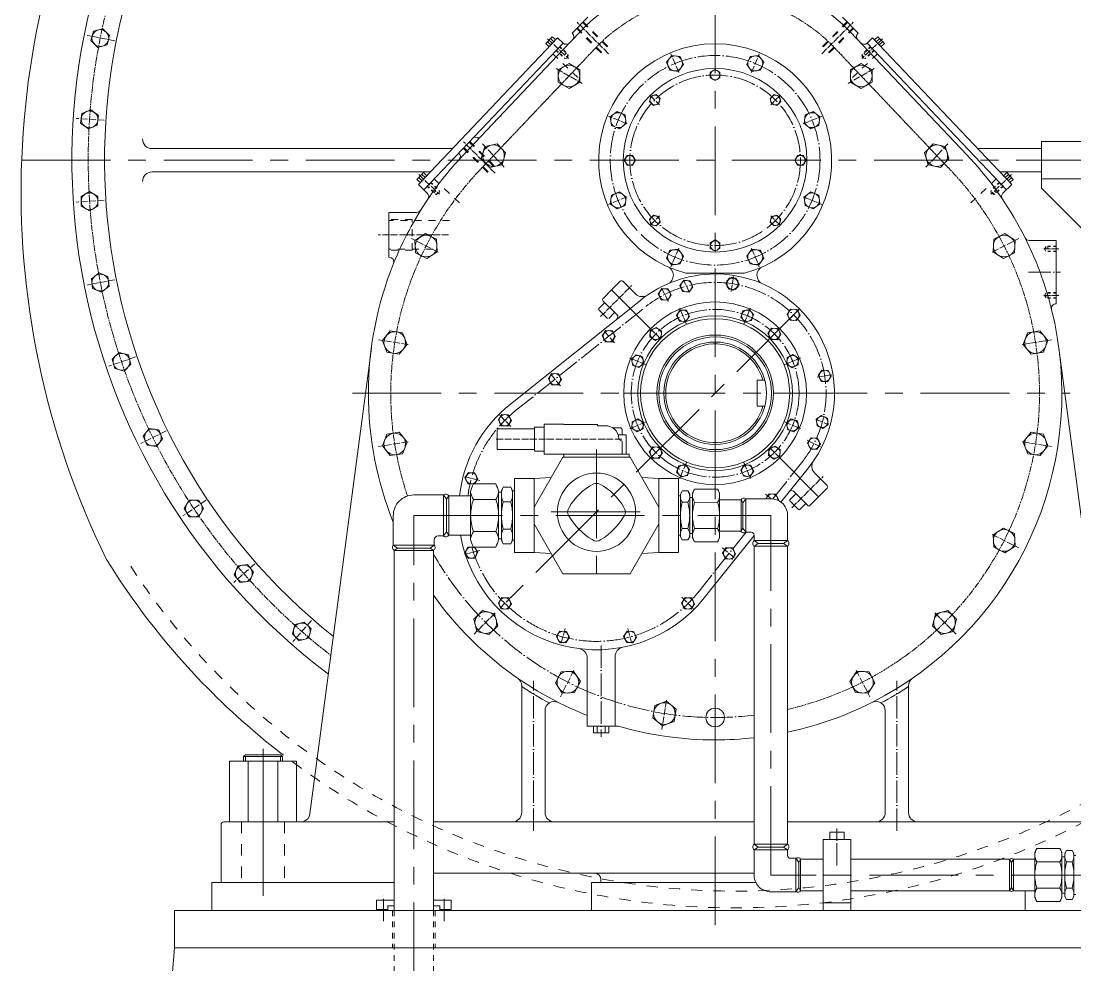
# Model space of a CAD drawing. Header units: inches. Extents: x 0 to 31702, y 0 to 24154.
# Drawn here: x 5667 to 6797, y 4272 to 5285 of the extents above; entities that cross this region are included whole.
import ezdxf

# ---------------------------------------------------------------- set-up
doc = ezdxf.new("R2010")
doc.units = ezdxf.units.IN
doc.header["$MEASUREMENT"] = 0
for name, pattern in [('ACAD_ISO04W100', [30, 24, -3, 0, -3]), ('CENTER', [50.8, 31.75, -6.35, 6.35, -6.35]), ('CHAIN', [0.7087, 0.4724, -0.0591, 0.1181, -0.0591]), ('EB_DASH', [6, 3, -3])]:
    doc.linetypes.add(name, pattern=pattern)
doc.layers.add('CAXA1', color=5, linetype='CENTER', lineweight=5)

msp = doc.modelspace()

# ---------------------------------------------------------------- linework, layer by layer
at = {"color": 7, "lineweight": 5}
for p, q in [((6275.04, 5289.35), (6258.07, 5272.38)), ((6547.98, 5289.35), (6564.95, 5272.38)), ((5741.89, 5264.41), (5744.58, 5274.45)), ((5754.62, 5277.14), (5744.58, 5274.45)), ((5761.97, 5269.79), (5754.62, 5277.14)), ((5759.28, 5259.75), (5761.97, 5269.79)), ((6236.83, 5268.51), (6229.95, 5261.26)), ((6236.83, 5268.51), (6240.46, 5265.07)), ((6266.37, 5273.51), (6248.52, 5254.68)), ((6258.34, 5272.11), (6258.07, 5272.38)), ((6556.65, 5273.51), (6681.47, 5141.84)), ((6564.68, 5272.11), (6564.95, 5272.38)), ((6586.19, 5268.51), (6582.56, 5265.07)), ((6586.19, 5268.51), (6593.07, 5261.26)), ((5741.89, 5264.41), (5749.24, 5257.07)), ((5749.24, 5257.07), (5759.28, 5259.75)), ((6242.53, 5267.25), (6093.23, 5109.77)), ((6248.33, 5261.75), (6099.03, 5104.27)), ((6229.95, 5261.26), (6233.58, 5257.82)), ((6235.42, 5259.75), (6231.79, 5263.19)), ((6238.62, 5263.14), (6235, 5266.58)), ((6248.33, 5261.75), (6242.53, 5267.25)), ((6244.89, 5258.12), (6244.89, 5258.12)), ((6574.69, 5261.75), (6580.49, 5267.25)), ((6574.69, 5261.75), (6723.98, 5104.27)), ((6580.49, 5267.25), (6729.79, 5109.77)), ((6584.39, 5263.14), (6588.02, 5266.58)), ((6587.6, 5259.75), (6591.23, 5263.19)), ((6593.07, 5261.26), (6589.44, 5257.82)), ((6248.52, 5254.68), (6160.16, 5161.48)), ((5741.81, 5190.19), (5732.2, 5186.22)), ((5750.05, 5183.87), (5741.81, 5190.19)), ((5730.85, 5175.91), (5732.2, 5186.22)), ((5748.69, 5173.56), (5750.05, 5183.87)), ((5730.85, 5175.91), (5739.09, 5169.59)), ((5739.09, 5169.59), (5748.69, 5173.56)), ((6160.16, 5161.48), (6136.87, 5136.82)), ((6761.51, 5155.91), (7551.51, 5155.91)), ((6761.51, 5105.91), (6761.51, 5155.91)), ((6129.85, 5148.41), (5807.36, 5148.41)), ((6693.16, 5148.41), (6761.51, 5148.41)), ((6136.58, 5143.87), (6136.72, 5143.73)), ((6340.51, 5135.91), (6279.87, 5135.91)), ((7551.51, 5135.91), (6761.51, 5135.91)), ((6106.15, 5123.41), (5807.36, 5123.41)), ((6098.54, 5122.65), (6091.66, 5115.39)), ((6098.54, 5122.65), (6102.17, 5119.21)), ((6716.87, 5123.41), (6761.51, 5123.41)), ((6724.47, 5122.65), (6720.85, 5119.21)), ((6724.47, 5122.65), (6731.35, 5115.39)), ((6091.66, 5115.39), (6095.29, 5111.95)), ((6097.13, 5113.89), (6093.5, 5117.33)), ((6102.17, 5119.21), (6095.29, 5111.95)), ((6100.34, 5117.27), (6096.71, 5120.71)), ((6722.68, 5117.27), (6726.31, 5120.71)), ((6725.89, 5113.89), (6729.52, 5117.33)), ((6731.35, 5115.39), (6727.73, 5111.95)), ((7551.51, 5115.91), (6761.51, 5115.91)), ((5740.45, 5102.31), (5731.45, 5097.12)), ((5749.45, 5097.12), (5740.45, 5102.31)), ((6093.23, 5109.77), (6102.7, 5100.79)), ((6729.79, 5109.77), (6720.32, 5100.79)), ((6761.51, 5105.91), (7046.51, 4820.9)), ((5731.45, 5086.73), (5731.45, 5097.12)), ((5749.45, 5086.73), (5749.45, 5097.12)), ((5731.45, 5086.73), (5740.45, 5081.53)), ((5740.45, 5081.53), (5749.45, 5086.73)), ((6061.51, 5031.91), (6061.51, 5079.91)), ((6091.31, 5079.91), (6061.51, 5079.91)), ((6748.51, 5049.91), (6777.36, 5049.91)), ((6777.36, 5049.91), (6777.36, 4981.91)), ((6777.36, 5043.91), (6777.36, 5037.91)), ((6061.87, 5031.91), (6061.51, 5031.91)), ((5750.57, 5015.01), (5742.33, 5008.68)), ((5743.69, 4998.38), (5742.33, 5008.68)), ((5760.18, 5011.03), (5750.57, 5015.01)), ((5761.53, 5000.73), (5760.18, 5011.03)), ((6442.88, 5014.91), (6380.14, 5014.91)), ((5743.69, 4998.38), (5753.29, 4994.4)), ((5753.29, 4994.4), (5761.53, 5000.73)), ((6300.49, 4996.93), (6309.68, 5006.12)), ((6326.15, 4992.48), (6312.51, 5006.12)), ((6191.85, 4874.26), (6331.62, 4985.91)), ((6300.49, 4996.93), (6291.3, 4987.73)), ((6342.21, 4955.2), (6300.49, 4996.93)), ((6286.7, 4976.77), (6293.07, 4983.14)), ((6286.7, 4975.36), (6291.3, 4970.76)), ((6306.27, 4969.93), (6291.3, 4984.91)), ((6295.89, 4966.16), (6291.3, 4970.76)), ((6297.31, 4966.16), (6303.67, 4972.53)), ((5772.01, 4929.78), (5764.66, 4922.43)), ((5782.05, 4927.09), (5772.01, 4929.78)), ((6042.69, 4934.46), (5976.88, 4434.6)), ((6780.33, 4934.46), (6846.13, 4434.6)), ((5767.35, 4912.39), (5764.66, 4922.43)), ((5784.74, 4917.05), (5782.05, 4927.09)), ((5767.35, 4912.39), (5777.39, 4909.7)), ((5777.39, 4909.7), (5784.74, 4917.05)), ((6456.51, 4899.91), (6464.7, 4899.91)), ((6456.51, 4899.91), (6456.51, 4871.91)), ((6313.51, 4885.91), (6349.01, 4885.91)), ((6509.51, 4885.91), (6474.01, 4885.91)), ((6456.51, 4871.91), (6464.7, 4871.91)), ((6249.23, 4852.63), (6228.23, 4852.63)), ((6228.23, 4852.63), (6228.23, 4820.63)), ((6247.23, 4852.63), (6249.23, 4852.63)), ((6249.23, 4852.63), (6249.23, 4852.37)), ((6285.23, 4852.37), (6249.23, 4852.37)), ((6285.23, 4851.12), (6285.23, 4852.37)), ((6293.73, 4851.12), (6285.23, 4851.12)), ((5804.39, 4848.07), (5798.06, 4839.82)), ((5802.04, 4830.22), (5798.06, 4839.82)), ((5814.69, 4846.71), (5804.39, 4848.07)), ((5818.67, 4837.11), (5814.69, 4846.71)), ((6177.73, 4825.63), (6177.73, 4847.63)), ((6177.73, 4847.63), (6217.73, 4847.63)), ((6217.73, 4849.63), (6228.23, 4849.63)), ((6217.73, 4823.63), (6217.73, 4849.63)), ((6301.59, 4848.8), (6309.74, 4848.8)), ((6309.74, 4848.8), (6301.59, 4848.8)), ((6316.23, 4841.13), (6307.51, 4841.13)), ((6311.74, 4846.8), (6311.74, 4841.13)), ((6316.23, 4820.63), (6316.23, 4841.13)), ((5802.04, 4830.22), (5812.34, 4828.86)), ((5812.34, 4828.86), (5818.67, 4837.11)), ((6310.21, 4835.35), (6310.24, 4835.35)), ((6311.74, 4833.85), (6311.74, 4820.63)), ((6177.73, 4825.63), (6217.73, 4825.63)), ((6217.23, 4763.68), (6248.15, 4817.23)), ((6217.73, 4823.63), (6228.23, 4823.63)), ((6247.23, 4820.63), (6228.23, 4820.63)), ((6319.23, 4820.63), (6240.62, 4820.63)), ((6249.23, 4820.63), (6240.62, 4820.63)), ((6248.15, 4817.23), (6320.31, 4817.23)), ((6249.23, 4820.63), (6249.23, 4817.23)), ((6319.23, 4820.63), (6319.23, 4817.23)), ((6320.31, 4817.23), (6351.23, 4763.68)), ((6480.81, 4816.61), (6522.53, 4774.88)), ((6482.04, 4769.12), (6511.52, 4806.01)), ((6217.23, 4794.28), (6196.23, 4794.28)), ((6196.23, 4794.28), (6196.23, 4754.73)), ((6217.23, 4794.28), (6235.66, 4795.59)), ((6217.23, 4794.28), (6217.23, 4715.18)), ((6351.23, 4794.28), (6332.8, 4795.59)), ((6351.23, 4794.28), (6372.23, 4794.28)), ((6351.23, 4794.28), (6351.23, 4715.18)), ((6372.23, 4794.28), (6372.23, 4715.18)), ((6518.08, 4800.55), (6531.72, 4786.9)), ((6152.23, 4788.72), (6176.23, 4788.72)), ((6182.23, 4781.71), (6184.13, 4785.02)), ((6184.13, 4785.02), (6192.33, 4785.02)), ((6194.23, 4781.71), (6192.33, 4785.02)), ((6387.27, 4779.22), (6389.46, 4783.01)), ((6387.27, 4779.22), (6389.46, 4783.01)), ((6414.08, 4782.99), (6389.46, 4783.01)), ((6414.08, 4782.99), (6389.46, 4783.01)), ((6416.27, 4779.19), (6414.08, 4782.99)), ((6416.27, 4779.19), (6414.08, 4782.99)), ((6522.53, 4774.88), (6531.72, 4784.08)), ((5847.15, 4771.28), (5841.95, 4762.28)), ((5857.54, 4771.28), (5847.15, 4771.28)), ((5862.74, 4762.28), (5857.54, 4771.28)), ((6120.08, 4776.73), (6088.24, 4776.73)), ((6120.09, 4732.72), (6120.08, 4776.73)), ((6120.08, 4776.73), (6123.24, 4772.22)), ((6125.74, 4775.72), (6123.24, 4772.22)), ((6123.24, 4772.22), (6123.24, 4754.72)), ((6125.74, 4754.73), (6125.74, 4775.73)), ((6125.74, 4775.73), (6149.23, 4775.73)), ((6125.74, 4775.72), (6125.74, 4775.72)), ((6127.33, 4775.73), (6149.23, 4775.73)), ((6149.23, 4754.73), (6149.23, 4780.35)), ((6176.23, 4771.98), (6152.23, 4771.98)), ((6179.23, 4754.73), (6179.23, 4780.35)), ((6179.23, 4779.62), (6182.23, 4779.62)), ((6182.23, 4781.71), (6182.23, 4754.73)), ((6194.23, 4781.71), (6194.23, 4754.73)), ((6194.23, 4781.23), (6196.23, 4781.23)), ((6351.23, 4738.1), (6351.23, 4771.35)), ((6372.23, 4775.73), (6374.23, 4775.73)), ((6374.23, 4777.71), (6376.13, 4781.02)), ((6374.23, 4777.71), (6374.23, 4754.73)), ((6382.33, 4781.02), (6376.13, 4781.02)), ((6384.23, 4777.71), (6382.33, 4781.02)), ((6384.23, 4777.71), (6384.23, 4754.73)), ((6387.27, 4774.21), (6384.23, 4774.21)), ((6387.27, 4774.21), (6384.23, 4774.21)), ((6387.27, 4779.22), (6387.25, 4754.71)), ((6387.27, 4779.22), (6387.25, 4754.71)), ((6416.25, 4754.68), (6416.27, 4779.19)), ((6416.25, 4754.68), (6416.27, 4779.19)), ((6416.26, 4771.68), (6439.26, 4771.69)), ((6441.23, 4768.29), (6439.26, 4771.69)), ((6439.26, 4771.69), (6439.26, 4737.76)), ((6441.23, 4768.29), (6444.38, 4772.73)), ((6444.38, 4772.73), (6471.23, 4772.73)), ((6444.38, 4772.73), (6444.38, 4736.73)), ((6491.77, 4771.7), (6498.13, 4778.07)), ((6495.53, 4780.67), (6510.51, 4765.69)), ((6522.53, 4774.88), (6513.34, 4765.69)), ((5847.15, 4753.28), (5841.95, 4762.28)), ((5857.54, 4753.28), (5862.74, 4762.28)), ((6192.24, 4769.38), (6184.22, 4769.38)), ((6382.24, 4768.87), (6376.22, 4768.87)), ((6414.07, 4768.84), (6389.45, 4768.86)), ((6414.07, 4768.84), (6389.45, 4768.86)), ((6441.23, 4768.29), (6441.23, 4741.17)), ((6441.23, 4754.73), (6441.23, 4768.23)), ((6441.23, 4767.23), (6441.23, 4768.23)), ((6491.77, 4770.29), (6496.37, 4765.69)), ((6500.96, 4761.1), (6496.37, 4765.69)), ((6502.38, 4761.1), (6508.74, 4767.46)), ((5847.15, 4753.28), (5857.54, 4753.28)), ((6066.24, 4754.78), (6066.24, 4722.87)), ((6123.24, 4737.22), (6123.24, 4754.72)), ((6125.74, 4733.73), (6125.74, 4754.73)), ((6149.23, 4754.72), (6149.23, 4729.1)), ((6179.23, 4754.72), (6179.23, 4729.1)), ((6182.23, 4727.74), (6182.23, 4754.73)), ((6194.23, 4727.74), (6194.23, 4754.73)), ((6196.23, 4754.73), (6196.23, 4715.18)), ((6374.23, 4731.74), (6374.23, 4754.73)), ((6384.23, 4731.74), (6384.23, 4754.73)), ((6387.27, 4730.23), (6387.25, 4754.74)), ((6387.27, 4730.23), (6387.25, 4754.74)), ((6416.25, 4754.77), (6416.27, 4730.26)), ((6416.25, 4754.77), (6416.27, 4730.26)), ((6489.2, 4727.81), (6489.2, 4753.65)), ((6120.08, 4732.72), (6123.24, 4737.22)), ((6125.74, 4733.72), (6123.24, 4737.22)), ((6176.23, 4737.47), (6152.23, 4737.47)), ((6192.24, 4740.07), (6184.22, 4740.07)), ((6248.15, 4692.23), (6217.23, 4745.77)), ((6351.23, 4745.77), (6320.31, 4692.23)), ((6382.24, 4740.59), (6376.22, 4740.59)), ((6414.07, 4740.62), (6389.45, 4740.59)), ((6414.07, 4740.62), (6389.45, 4740.59)), ((6416.26, 4737.77), (6439.26, 4737.76)), ((6441.23, 4741.17), (6439.21, 4737.67)), ((6441.23, 4741.17), (6444.38, 4736.73)), ((6110.24, 4728.73), (6110.24, 4722.88)), ((6120.08, 4732.73), (6114.24, 4732.73)), ((6125.74, 4733.72), (6149.23, 4733.72)), ((6127.33, 4733.72), (6149.23, 4733.72)), ((6179.23, 4729.83), (6182.23, 4729.83)), ((6182.23, 4727.74), (6184.13, 4724.44)), ((6194.23, 4727.74), (6192.33, 4724.44)), ((6194.23, 4728.23), (6196.23, 4728.23)), ((6372.23, 4733.73), (6374.23, 4733.73)), ((6374.23, 4731.74), (6376.13, 4728.44)), ((6382.33, 4728.44), (6376.13, 4728.44)), ((6384.23, 4731.74), (6382.33, 4728.44)), ((6387.27, 4735.24), (6384.23, 4735.24)), ((6387.27, 4735.24), (6384.23, 4735.24)), ((6387.27, 4730.23), (6389.46, 4726.44)), ((6387.27, 4730.23), (6389.46, 4726.44)), ((6414.08, 4726.47), (6389.46, 4726.44)), ((6414.08, 4726.47), (6389.46, 4726.44)), ((6399.86, 4666.25), (6453.26, 4733.09)), ((6416.27, 4730.26), (6414.08, 4726.47)), ((6416.27, 4730.26), (6414.08, 4726.47)), ((6444.38, 4736.73), (6450.26, 4736.73)), ((6453.26, 4727.81), (6453.26, 4733.73)), ((6457.67, 4724.73), (6453.26, 4727.81)), ((6453.26, 4727.81), (6489.2, 4727.81)), ((6484.79, 4724.73), (6489.2, 4727.81)), ((6066.23, 4722.88), (6070.73, 4719.73)), ((6066.24, 4722.87), (6110.24, 4722.88)), ((6067.23, 4717.22), (6070.73, 4719.73)), ((6067.24, 4717.22), (6109.24, 4717.22)), ((6067.24, 4717.22), (6067.24, 4330.91)), ((6070.73, 4719.73), (6088.23, 4719.73)), ((6105.73, 4719.73), (6088.23, 4719.73)), ((6110.24, 4722.88), (6105.73, 4719.73)), ((6109.23, 4717.22), (6105.73, 4719.73)), ((6109.24, 4717.22), (6109.24, 4330.91)), ((6152.23, 4720.73), (6176.23, 4720.73)), ((6184.13, 4724.44), (6192.33, 4724.44)), ((6217.23, 4715.18), (6196.23, 4715.18)), ((6217.23, 4715.18), (6235.66, 4713.86)), ((6351.23, 4715.18), (6332.8, 4713.86)), ((6351.23, 4715.18), (6372.23, 4715.18)), ((6457.67, 4724.73), (6453.26, 4721.64)), ((6453.26, 4401.99), (6453.26, 4721.64)), ((6453.26, 4721.64), (6489.2, 4721.64)), ((6457.67, 4724.73), (6484.79, 4724.73)), ((6484.79, 4724.73), (6489.2, 4721.64)), ((6489.2, 4401.99), (6489.2, 4721.64)), ((5899.57, 4700.74), (5895.59, 4691.14)), ((5909.87, 4702.1), (5899.57, 4700.74)), ((5916.2, 4693.85), (5909.87, 4702.1)), ((5912.22, 4684.25), (5916.2, 4693.85)), ((6320.31, 4692.23), (6248.15, 4692.23)), ((5901.92, 4682.89), (5895.59, 4691.14)), ((5901.92, 4682.89), (5912.22, 4684.25)), ((5960.75, 4637.64), (5958.06, 4627.6)), ((5970.79, 4640.33), (5960.75, 4637.64)), ((5978.14, 4632.98), (5970.79, 4640.33)), ((5965.41, 4620.25), (5958.06, 4627.6)), ((5975.45, 4622.94), (5978.14, 4632.98)), ((5965.41, 4620.25), (5975.45, 4622.94)), ((6274.23, 4528.63), (6274.23, 4601.9)), ((6304.23, 4528.63), (6304.23, 4603.5)), ((6204.01, 4435.91), (6204.01, 4571.87)), ((6619.01, 4435.91), (6619.01, 4571.87)), ((6229.01, 4435.91), (6229.01, 4545.07)), ((6594.01, 4435.91), (6594.01, 4545.07)), ((6274.23, 4528.63), (6307.9, 4528.63)), ((6280.97, 4528.63), (6280.97, 4521.51)), ((6285.1, 4521.51), (6285.1, 4528.63)), ((6293.36, 4521.51), (6293.36, 4528.63)), ((6297.49, 4528.63), (6297.49, 4521.51)), ((6280.97, 4521.51), (6289.23, 4521.51)), ((6297.49, 4521.51), (6289.23, 4521.51)), ((5962.47, 4490.91), (5890.47, 4490.91)), ((5890.47, 4425.91), (5890.47, 4490.91)), ((5907.77, 4497.91), (5905.47, 4496.06)), ((5905.47, 4496.06), (5905.47, 4490.91)), ((5905.47, 4496.06), (5926.47, 4496.06)), ((5926.47, 4497.91), (5907.77, 4497.91)), ((5907.77, 4496.06), (5907.77, 4490.91)), ((5910.59, 4490.91), (5910.59, 4425.91)), ((5926.47, 4497.91), (5945.17, 4497.91)), ((5947.47, 4496.06), (5926.47, 4496.06)), ((5942.35, 4490.91), (5942.35, 4425.91)), ((5945.17, 4497.91), (5947.47, 4496.06)), ((5945.17, 4496.06), (5945.17, 4490.91)), ((5947.47, 4496.06), (5947.47, 4490.91)), ((5962.47, 4425.91), (5962.47, 4490.91)), ((5881.47, 4422.91), (5881.47, 4360.91)), ((6067.24, 4425.91), (5884.47, 4425.91)), ((6411.51, 4425.91), (6109.24, 4425.91)), ((6411.51, 4425.91), (6453.26, 4425.91)), ((6489.2, 4425.91), (6932.73, 4425.91)), ((6453.26, 4410.82), (6453.26, 4401.99)), ((6489.2, 4410.82), (6489.2, 4401.99)), ((6542.23, 4414.91), (6534.44, 4414.91)), ((6534.44, 4406.91), (6534.44, 4414.91)), ((6542.23, 4414.91), (6550.03, 4414.91)), ((6542.23, 4414.91), (6542.23, 4406.91)), ((6550.03, 4406.91), (6550.03, 4414.91)), ((6457.67, 4398.91), (6453.26, 4401.99)), ((6453.26, 4401.99), (6489.2, 4401.99)), ((6457.67, 4398.91), (6453.26, 4395.82)), ((6484.79, 4398.91), (6457.67, 4398.91)), ((6484.79, 4398.91), (6489.2, 4401.99)), ((6484.79, 4398.91), (6489.2, 4395.82)), ((6527.23, 4330.91), (6527.23, 4406.91)), ((6557.23, 4406.91), (6527.23, 4406.91)), ((6557.23, 4330.91), (6557.23, 4406.91)), ((6453.26, 4383.72), (6453.26, 4395.82)), ((6453.26, 4395.82), (6453.26, 4369.98)), ((6453.26, 4395.82), (6489.2, 4395.82)), ((6489.2, 4395.82), (6489.2, 4389.91)), ((6498.08, 4386.91), (6492.2, 4386.91)), ((6501.23, 4382.41), (6498.08, 4386.91)), ((6498.08, 4386.91), (6498.08, 4350.91)), ((6754.48, 4393.41), (6756.67, 4397.2)), ((6754.48, 4393.41), (6754.48, 4385.9)), ((6754.48, 4368.9), (6754.48, 4393.41)), ((6756.67, 4397.2), (6781.29, 4397.2)), ((6783.48, 4393.41), (6781.29, 4397.2)), ((6783.48, 4388.4), (6783.48, 4393.41)), ((6783.48, 4393.41), (6783.48, 4368.9)), ((6783.48, 4388.4), (6786.48, 4388.4)), ((6786.48, 4391.9), (6788.39, 4395.2)), ((6786.48, 4368.9), (6786.48, 4391.9)), ((6786.48, 4388.4), (6786.48, 4391.9)), ((6786.48, 4391.9), (6786.48, 4368.9)), ((6788.39, 4395.2), (6794.58, 4395.2)), ((6796.48, 4391.9), (6794.58, 4395.2)), ((6798.48, 4389.9), (6796.45, 4389.9)), ((6796.48, 4391.9), (6796.48, 4385.4)), ((6796.48, 4368.9), (6796.48, 4391.9)), ((6501.23, 4382.41), (6503.25, 4385.91)), ((6501.23, 4368.91), (6501.23, 4382.41)), ((6527.23, 4385.91), (6503.25, 4385.91)), ((6503.25, 4385.91), (6503.25, 4351.91)), ((6727.46, 4385.91), (6557.23, 4385.91)), ((6729.48, 4382.41), (6727.46, 4385.91)), ((6727.46, 4385.91), (6727.46, 4368.91)), ((6729.48, 4382.41), (6731.5, 4385.91)), ((6729.48, 4368.92), (6729.48, 4382.41)), ((6731.5, 4385.91), (6754.48, 4385.91)), ((6731.5, 4385.91), (6731.5, 4368.91)), ((6756.67, 4383.05), (6781.29, 4383.05)), ((6788.39, 4383.05), (6794.58, 4383.05)), ((6109.24, 4370.91), (6411.51, 4370.91)), ((6289.01, 4363.91), (6289.01, 4360.91)), ((6411.51, 4370.91), (6453.26, 4370.91)), ((6501.23, 4368.91), (6501.23, 4355.41)), ((6527.23, 4368.91), (6557.23, 4368.91)), ((6727.46, 4351.91), (6727.46, 4368.9)), ((6729.48, 4368.89), (6729.48, 4355.41)), ((6731.5, 4351.91), (6731.5, 4368.9)), ((6754.48, 4368.91), (6754.48, 4344.4)), ((6783.48, 4344.4), (6783.48, 4368.91)), ((6786.48, 4368.91), (6786.48, 4345.91)), ((6786.48, 4345.91), (6786.48, 4368.91)), ((6796.48, 4368.91), (6796.48, 4345.91)), ((5871.47, 4360.91), (6067.24, 4360.91)), ((5871.47, 4360.91), (5871.47, 4330.91)), ((6279.01, 4360.91), (6455.11, 4360.91)), ((6279.01, 4360.91), (6279.01, 4330.91)), ((6455.11, 4360.91), (6289.01, 4360.91)), ((6501.23, 4355.41), (6498.08, 4350.91)), ((6501.23, 4356.41), (6501.23, 4355.41)), ((6501.23, 4355.41), (6503.25, 4351.91)), ((6729.48, 4355.41), (6727.46, 4351.91)), ((6729.48, 4355.41), (6731.5, 4351.91)), ((6756.67, 4354.76), (6781.29, 4354.76)), ((6788.39, 4354.76), (6794.58, 4354.76)), ((6048.24, 4341.91), (6067.24, 4341.91)), ((6048.24, 4331.91), (6048.24, 4341.91)), ((6128.24, 4341.91), (6109.23, 4341.91)), ((6128.24, 4331.91), (6128.24, 4341.91)), ((6498.08, 4350.91), (6471.23, 4350.91)), ((6527.23, 4351.91), (6503.25, 4351.91)), ((6727.46, 4351.91), (6557.23, 4351.91)), ((6731.5, 4351.91), (6754.48, 4351.91)), ((6744.01, 4351.91), (6744.01, 4330.91)), ((6754.48, 4344.4), (6756.67, 4340.61)), ((6783.48, 4344.4), (6781.29, 4340.61)), ((6783.48, 4349.41), (6783.48, 4344.4)), ((6783.48, 4349.41), (6786.48, 4349.41)), ((6786.48, 4349.41), (6786.48, 4345.91)), ((6786.48, 4345.91), (6788.39, 4342.61)), ((6788.39, 4342.61), (6794.58, 4342.61)), ((6796.48, 4345.91), (6794.58, 4342.61)), ((6798.48, 4347.91), (6796.45, 4347.91)), ((6796.48, 4345.91), (6796.48, 4352.41)), ((5831.51, 4290.91), (5831.51, 4330.91)), ((5831.51, 4330.91), (7001.04, 4330.91)), ((6048.24, 4331.91), (6060.24, 4331.91)), ((6060.24, 4330.91), (6060.24, 4335.91)), ((6060.24, 4335.91), (6067.24, 4335.91)), ((6116.24, 4335.91), (6109.24, 4335.91)), ((6116.24, 4330.91), (6116.24, 4335.91)), ((6128.24, 4331.91), (6116.24, 4331.91)), ((6557.23, 4338.91), (6527.23, 4338.91)), ((6756.67, 4340.61), (6781.29, 4340.61)), ((5831.51, 4290.91), (5801.51, 3920.91)), ((6411.51, 4290.91), (5831.51, 4290.91)), ((7002.05, 4290.83), (6411.51, 4290.91))]:
    msp.add_line(p, q, dxfattribs=at)
at = {"color": 7, "linetype": 'ACAD_ISO04W100', "lineweight": 5, "ltscale": 0.3}
for p, q in [((6297.12, 5250.3), (6263.39, 5284.03)), ((6525.9, 5250.3), (6559.63, 5284.03)), ((5767.45, 5264.02), (5737.77, 5269.92)), ((6231.82, 5266.38), (6254.04, 5245.31)), ((6591.2, 5266.38), (6568.98, 5245.31)), ((6372.46, 5230.19), (6364.12, 5250.32)), ((6450.56, 5230.19), (6458.9, 5250.32)), ((6240.86, 5234.43), (6268.88, 5218.25)), ((6582.16, 5234.43), (6554.14, 5218.25)), ((6341.86, 5205.56), (6351.84, 5195.58)), ((6481.16, 5205.56), (6471.18, 5195.58)), ((5756.23, 5178.85), (5726.04, 5180.83)), ((6317.23, 5174.96), (6297.09, 5183.3)), ((6505.79, 5174.96), (6525.93, 5183.3)), ((6175.4, 5122.01), (6141.67, 5155.75)), ((6185.31, 5128.47), (6161.79, 5153.7)), ((6637.7, 5128.47), (6661.23, 5153.7)), ((6093.53, 5120.51), (6115.75, 5099.45)), ((6729.49, 5120.51), (6707.27, 5099.45)), ((5756.23, 5092.96), (5726.04, 5090.98)), ((6317.23, 5096.85), (6297.09, 5088.51)), ((6505.79, 5096.85), (6525.93, 5088.51)), ((6341.86, 5066.25), (6351.84, 5076.23)), ((6481.16, 5066.25), (6471.18, 5076.23)), ((6125.47, 5055.9), (6050.04, 5055.9)), ((6114.36, 5037.31), (6085.85, 5051.84)), ((6708.66, 5037.31), (6737.17, 5051.84)), ((6372.46, 5041.63), (6364.12, 5021.49)), ((6450.56, 5041.63), (6458.9, 5021.49)), ((6780.36, 5040.91), (6761.89, 5040.91)), ((6431.34, 5011.1), (6428.83, 4995.24)), ((6431.34, 5011.1), (6428.83, 4995.24)), ((5767.45, 5007.79), (5737.77, 5001.89)), ((6288.67, 4968.14), (6322.25, 5001.71)), ((6353.96, 4998.85), (6361.26, 4984.53)), ((6383.56, 4994.46), (6377.86, 5007.25)), ((6780.36, 4990.91), (6761.89, 4990.91)), ((6380.74, 4960.19), (6373.62, 4977.37)), ((6442.28, 4960.19), (6449.4, 4977.37)), ((6501.14, 4975.54), (6489.78, 4964.18)), ((6303.39, 4939.92), (6291.64, 4953.97)), ((6353.31, 4944.1), (6342.21, 4955.2)), ((6082.12, 4938.08), (6050.51, 4943.08)), ((6740.9, 4938.08), (6772.51, 4943.08)), ((5789.68, 4924.82), (5761.02, 4915.1)), ((6337.22, 4916.67), (6320.05, 4923.79)), ((6485.79, 4916.67), (6502.97, 4923.79)), ((6245.59, 4893.74), (6233.84, 4907.79)), ((6536.71, 4905.73), (6520.84, 4903.22)), ((6192.5, 4850.36), (6179.58, 4863.28)), ((6337.22, 4855.14), (6320.05, 4848.02)), ((6485.79, 4855.14), (6502.97, 4848.02)), ((6520.06, 4857.95), (6532.85, 4852.26)), ((5822.55, 4845.46), (5795.41, 4832.08)), ((6082.12, 4833.73), (6050.51, 4828.73)), ((6311.35, 4836.63), (6176, 4836.63)), ((6469.7, 4827.71), (6480.81, 4816.61)), ((6524.45, 4828.36), (6510.14, 4835.65)), ((6740.9, 4833.73), (6772.51, 4828.73)), ((6380.74, 4811.62), (6373.62, 4794.44)), ((6442.28, 4811.62), (6449.4, 4794.44)), ((6158.92, 4792.2), (6141.27, 4796.93)), ((6493.74, 4763.07), (6527.32, 4796.64)), ((5865.5, 4771.07), (5840.34, 4754.26)), ((6465.52, 4777.79), (6471.58, 4772.72)), ((6708.66, 4734.5), (6737.17, 4719.97)), ((6158.92, 4717.25), (6141.27, 4712.52)), ((6419.34, 4719.98), (6433.4, 4708.23)), ((5917.79, 4702.92), (5895.04, 4682.97)), ((6192.5, 4666.9), (6179.58, 4653.97)), ((6375.96, 4666.9), (6388.88, 4653.97)), ((6175.69, 4650.09), (6153.06, 4627.46)), ((6647.33, 4650.09), (6669.96, 4627.46)), ((5978.53, 4642.19), (5958.58, 4619.44)), ((6250.65, 4633.32), (6245.93, 4615.67)), ((6317.81, 4633.32), (6322.54, 4615.67)), ((6260.1, 4588.75), (6245.58, 4560.24)), ((6562.92, 4588.75), (6577.44, 4560.24)), ((6359.34, 4556.51), (6354.33, 4524.91))]:
    msp.add_line(p, q, dxfattribs=at)
at = {"color": 7, "linetype": 'EB_DASH', "lineweight": 5, "ltscale": 2.5}
for p, q in [((6295.71, 5257.62), (6269.51, 5283.82)), ((6296.3, 5258.18), (6270.09, 5284.4)), ((6526.72, 5258.18), (6552.93, 5284.4)), ((6527.31, 5257.62), (6553.51, 5283.82)), ((6289.23, 5251.11), (6263.02, 5277.33)), ((6289.8, 5251.71), (6263.6, 5277.91)), ((6533.22, 5251.71), (6559.42, 5277.91)), ((6533.79, 5251.11), (6560, 5277.33)), ((6237.32, 5250.14), (6264.17, 5224.68)), ((6585.7, 5250.14), (6558.84, 5224.68)), ((6173.99, 5129.34), (6147.79, 5155.53)), ((6174.59, 5129.9), (6148.37, 5156.11)), ((6167.52, 5122.83), (6141.3, 5149.04)), ((6168.08, 5123.42), (6141.88, 5149.62)), ((6110.04, 5115.88), (6138.65, 5088.76)), ((6712.98, 5115.88), (6684.37, 5088.76)), ((6086.51, 5072.4), (6061.51, 5072.4)), ((6126.57, 5071.4), (6061.51, 5071.4)), ((6086.51, 5039.4), (6086.51, 5072.4)), ((6108.64, 5040.4), (6061.51, 5040.4)), ((6086.51, 5039.4), (6061.51, 5039.4))]:
    msp.add_line(p, q, dxfattribs=at)
at = {"color": 7, "linetype": 'EB_DASH', "lineweight": 5}
for p, q in [((6244.55, 5257.76), (6253.98, 5248.81)), ((6244.89, 5258.12), (6252.15, 5251.24)), ((6578.47, 5257.76), (6569.04, 5248.81)), ((6578.13, 5258.12), (6570.87, 5251.24)), ((6240.76, 5253.76), (6248.02, 5246.88)), ((6241.11, 5254.13), (6250.54, 5245.18)), ((6252.15, 5251.24), (6248.02, 5246.88)), ((6253.98, 5248.81), (6250.54, 5245.18)), ((6250.55, 5245.19), (6253.31, 5246.01)), ((6253.98, 5248.8), (6253.31, 5246.01)), ((6569.04, 5248.81), (6572.48, 5245.18)), ((6569.04, 5248.8), (6569.71, 5246.01)), ((6572.47, 5245.19), (6569.71, 5246.01)), ((6570.87, 5251.24), (6575, 5246.88)), ((6581.91, 5254.13), (6572.48, 5245.18)), ((6582.26, 5253.76), (6575, 5246.88)), ((6312.24, 5135.91), (6300.51, 5135.91)), ((6106.26, 5111.89), (6115.69, 5102.94)), ((6106.6, 5112.25), (6113.86, 5105.37)), ((6716.76, 5111.89), (6707.33, 5102.94)), ((6716.42, 5112.25), (6709.16, 5105.37)), ((6102.47, 5107.9), (6109.73, 5101.02)), ((6102.82, 5108.26), (6112.25, 5099.32)), ((6109.73, 5101.02), (6113.86, 5105.37)), ((6112.25, 5099.32), (6115.69, 5102.94)), ((6112.26, 5099.32), (6115.02, 5100.14)), ((6115.69, 5102.93), (6115.02, 5100.14)), ((6710.77, 5099.32), (6707.33, 5102.94)), ((6707.33, 5102.93), (6708, 5100.14)), ((6710.76, 5099.32), (6708, 5100.14)), ((6713.29, 5101.02), (6709.16, 5105.37)), ((6720.2, 5108.26), (6710.77, 5099.32)), ((6720.54, 5107.9), (6713.29, 5101.02)), ((6766.36, 5043.46), (6764.89, 5040.91)), ((6766.36, 5043.46), (6766.36, 5038.36)), ((6777.36, 5043.46), (6766.36, 5043.46)), ((6768.36, 5043.91), (6768.36, 5037.91)), ((6777.36, 5043.91), (6768.41, 5043.91)), ((6766.36, 5038.36), (6764.89, 5040.91)), ((6777.36, 5038.36), (6766.36, 5038.36)), ((6777.36, 5037.91), (6768.41, 5037.91)), ((6766.36, 4993.46), (6764.89, 4990.91)), ((6766.36, 4988.36), (6764.89, 4990.91)), ((6766.36, 4988.36), (6766.36, 4993.46)), ((6777.36, 4993.46), (6766.36, 4993.46)), ((6777.36, 4988.36), (6766.36, 4988.36)), ((6768.36, 4987.91), (6768.36, 4993.91)), ((6777.36, 4993.91), (6768.41, 4993.91)), ((6777.36, 4987.91), (6768.41, 4987.91))]:
    msp.add_line(p, q, dxfattribs=at)
at = {"color": 7, "linetype": 'CHAIN', "lineweight": 5, "ltscale": 5}
for p, q in [((6283.78, 5256.99), (6158.96, 5125.33)), ((6539.23, 5256.99), (6664.06, 5125.33)), ((5926.47, 4504.16), (5926.47, 4346.4))]:
    msp.add_line(p, q, dxfattribs=at)
at = {"color": 7, "linetype": 'ACAD_ISO04W100', "lineweight": 5}
for p, q in [((6747.78, 5015.91), (6782.15, 5015.91)), ((6197.47, 4867.23), (6337.23, 4978.88)), ((6473.31, 4772.61), (6504.48, 4811.63)), ((6392.83, 4671.87), (6444.64, 4736.73)), ((6289.23, 4615.38), (6289.23, 4517.22)), ((6216.51, 4416.37), (6216.51, 4577.37)), ((6606.51, 4416.37), (6606.51, 4577.37)), ((6542.23, 4379.13), (6542.23, 4418.87)), ((6055.74, 4319.47), (6055.74, 4348.65)), ((6120.74, 4319.47), (6120.74, 4348.65))]:
    msp.add_line(p, q, dxfattribs=at)
at = {"color": 7, "linetype": 'EB_DASH', "lineweight": 5, "ltscale": 4}
for p, q in [((5903.47, 4425.91), (5903.47, 4360.91)), ((5949.47, 4425.91), (5949.47, 4360.91))]:
    msp.add_line(p, q, dxfattribs=at)
at = {"color": 7, "linetype": 'EB_DASH', "lineweight": 5, "ltscale": 2}
for p, q in [((6065.24, 4330.91), (6065.24, 4290.91)), ((6067.24, 4330.91), (6067.24, 3957.91)), ((6109.24, 4330.91), (6109.24, 3957.91)), ((6111.23, 4330.91), (6111.23, 4290.91))]:
    msp.add_line(p, q, dxfattribs=at)
at = {"color": 7, "lineweight": 5}
for points in [[(6364.92, 5248.38), (6359.3, 5241.05), (6362.83, 5232.51), (6371.99, 5231.3), (6377.62, 5238.64), (6374.08, 5247.17)], [(6458.1, 5248.38), (6448.94, 5247.17), (6445.4, 5238.64), (6451.03, 5231.3), (6460.19, 5232.51), (6463.72, 5241.05)], [(6243.18, 5219.69), (6254.79, 5213), (6266.39, 5219.7), (6266.38, 5233.1), (6254.76, 5239.8), (6243.17, 5233.09)], [(6579.84, 5219.69), (6568.23, 5213), (6556.63, 5219.7), (6556.64, 5233.1), (6568.25, 5239.8), (6579.85, 5233.09)], [(6411.51, 5233.41), (6406.31, 5230.41), (6406.31, 5224.41), (6411.51, 5221.41), (6416.71, 5224.41), (6416.71, 5230.41)], [(6342.56, 5204.85), (6341.01, 5199.05), (6345.25, 5194.81), (6351.05, 5196.36), (6352.6, 5202.16), (6348.36, 5206.4)], [(6480.45, 5204.85), (6474.66, 5206.4), (6470.42, 5202.16), (6471.97, 5196.36), (6477.76, 5194.81), (6482.01, 5199.05)], [(6299.04, 5182.49), (6300.24, 5173.33), (6308.78, 5169.8), (6316.11, 5175.42), (6314.9, 5184.58), (6306.37, 5188.12)], [(6523.98, 5182.49), (6516.65, 5188.12), (6508.12, 5184.58), (6506.91, 5175.42), (6514.24, 5169.8), (6522.78, 5173.33)], [(6182.88, 5131.11), (6169.82, 5128.08), (6160.67, 5137.87), (6164.57, 5150.69), (6177.62, 5153.72), (6186.78, 5143.93)], [(6640.14, 5131.11), (6653.2, 5128.08), (6662.35, 5137.87), (6658.45, 5150.69), (6645.4, 5153.72), (6636.24, 5143.93)], [(6314.01, 5135.91), (6317.01, 5130.71), (6323.01, 5130.71), (6326.01, 5135.91), (6323.01, 5141.1), (6317.01, 5141.1)], [(6509.01, 5135.91), (6506.01, 5141.1), (6500.01, 5141.1), (6497.01, 5135.91), (6500.01, 5130.71), (6506.01, 5130.71)], [(6299.04, 5089.32), (6306.37, 5083.69), (6314.9, 5087.23), (6316.11, 5096.39), (6308.78, 5102.01), (6300.24, 5098.48)], [(6523.98, 5089.32), (6522.78, 5098.48), (6514.24, 5102.01), (6506.91, 5096.39), (6508.12, 5087.23), (6516.65, 5083.69)], [(6342.56, 5066.96), (6348.36, 5065.41), (6352.6, 5069.65), (6351.05, 5075.45), (6345.25, 5077), (6341.01, 5072.76)], [(6480.45, 5066.96), (6482.01, 5072.76), (6477.76, 5077), (6471.97, 5075.45), (6470.42, 5069.65), (6474.66, 5065.41)], [(6113.37, 5037.79), (6112.69, 5051.18), (6100.76, 5057.28), (6089.51, 5049.99), (6090.19, 5036.61), (6102.12, 5030.51)], [(6709.65, 5037.79), (6710.33, 5051.18), (6722.26, 5057.28), (6733.51, 5049.99), (6732.83, 5036.61), (6720.9, 5030.51)], [(6411.51, 5038.4), (6416.71, 5041.4), (6416.71, 5047.4), (6411.51, 5050.4), (6406.31, 5047.4), (6406.31, 5041.4)], [(6364.92, 5023.43), (6374.08, 5024.64), (6377.62, 5033.17), (6371.99, 5040.51), (6362.83, 5039.3), (6359.3, 5030.76)], [(6458.1, 5023.43), (6463.72, 5030.76), (6460.19, 5039.3), (6451.03, 5040.51), (6445.4, 5033.17), (6448.94, 5024.64)], [(6426.95, 5009.68), (6423.13, 5003.81), (6426.31, 4997.57), (6433.3, 4997.2), (6437.12, 5003.07), (6433.94, 5009.31)], [(6436.36, 5000.26), (6430.49, 4996.45), (6424.25, 4999.63), (6423.89, 5006.62), (6429.76, 5010.43), (6436, 5007.25)], [(6354.31, 4998.17), (6350.49, 4992.3), (6353.67, 4986.06), (6360.66, 4985.7), (6364.48, 4991.57), (6361.3, 4997.81)], [(6377.86, 5007.25), (6384.82, 5006.51), (6387.67, 5000.12), (6383.56, 4994.46), (6376.6, 4995.19), (6373.75, 5001.58)], [(6373.89, 4975.29), (6370.08, 4969.42), (6373.26, 4963.18), (6380.25, 4962.82), (6384.06, 4968.69), (6380.88, 4974.92)], [(6448.11, 4975.71), (6441.27, 4974.26), (6439.1, 4967.6), (6443.79, 4962.4), (6450.63, 4963.85), (6452.8, 4970.51)], [(6492.48, 4976.29), (6488.66, 4970.42), (6491.84, 4964.18), (6498.83, 4963.81), (6502.65, 4969.68), (6499.47, 4975.92)], [(6081.03, 4938.23), (6076.24, 4950.75), (6063.01, 4952.86), (6054.56, 4942.46), (6059.35, 4929.94), (6072.58, 4927.83)], [(6294.24, 4953.31), (6290.42, 4947.43), (6293.6, 4941.2), (6300.59, 4940.83), (6304.41, 4946.7), (6301.23, 4952.94)], [(6341.62, 4946.35), (6347.49, 4942.54), (6353.73, 4945.72), (6354.09, 4952.71), (6348.22, 4956.52), (6341.98, 4953.34)], [(6471.96, 4955.8), (6468.14, 4949.93), (6471.32, 4943.69), (6478.31, 4943.32), (6482.13, 4949.19), (6478.95, 4955.43)], [(6741.99, 4938.23), (6746.78, 4950.75), (6760.01, 4952.86), (6768.46, 4942.46), (6763.67, 4929.94), (6750.44, 4927.83)], [(6321.7, 4922.51), (6323.16, 4915.66), (6329.82, 4913.5), (6335.02, 4918.18), (6333.56, 4925.03), (6326.91, 4927.19)], [(6500.9, 4923.52), (6495.03, 4927.34), (6488.79, 4924.16), (6488.42, 4917.17), (6494.29, 4913.36), (6500.53, 4916.53)], [(6236.43, 4907.13), (6232.62, 4901.26), (6235.8, 4895.02), (6242.79, 4894.65), (6246.6, 4900.52), (6243.42, 4906.76)], [(6525.87, 4910.76), (6522.05, 4904.89), (6525.23, 4898.65), (6532.22, 4898.28), (6536.03, 4904.15), (6532.86, 4910.39)], [(6182.76, 4863.15), (6178.95, 4857.28), (6182.13, 4851.04), (6189.12, 4850.68), (6192.93, 4856.55), (6189.75, 4862.78)], [(6532.85, 4852.26), (6532.12, 4859.22), (6525.72, 4862.07), (6520.06, 4857.95), (6520.79, 4850.99), (6527.19, 4848.14)], [(6322.12, 4848.29), (6327.99, 4844.47), (6334.23, 4847.65), (6334.6, 4854.64), (6328.73, 4858.45), (6322.49, 4855.28)], [(6501.32, 4849.3), (6499.86, 4856.15), (6493.2, 4858.31), (6488, 4853.63), (6489.46, 4846.78), (6496.11, 4844.62)], [(6081.03, 4833.54), (6072.61, 4843.97), (6059.38, 4841.89), (6054.56, 4829.39), (6062.97, 4818.96), (6076.21, 4821.04)], [(6741.99, 4833.54), (6750.41, 4843.97), (6763.64, 4841.89), (6768.46, 4829.39), (6760.04, 4818.96), (6746.81, 4821.04)], [(6351.06, 4816.01), (6354.87, 4821.88), (6351.7, 4828.12), (6344.71, 4828.49), (6340.89, 4822.62), (6344.07, 4816.38)], [(6481.4, 4825.46), (6475.53, 4829.27), (6469.29, 4826.09), (6468.93, 4819.1), (6474.8, 4815.29), (6481.03, 4818.47)], [(6514.36, 4838.12), (6510.55, 4832.25), (6513.73, 4826.01), (6520.72, 4825.64), (6524.53, 4831.51), (6521.35, 4837.75)], [(6374.9, 4796.1), (6381.75, 4797.55), (6383.92, 4804.21), (6379.23, 4809.41), (6372.38, 4807.96), (6370.22, 4801.3)], [(6449.13, 4796.52), (6452.94, 4802.39), (6449.76, 4808.63), (6442.77, 4808.99), (6438.96, 4803.12), (6442.14, 4796.89)], [(6709.63, 4733.98), (6720.86, 4741.3), (6732.81, 4735.23), (6733.53, 4721.85), (6722.3, 4714.54), (6710.35, 4720.6)], [(6423.32, 4720.24), (6419.5, 4714.37), (6422.68, 4708.14), (6429.67, 4707.77), (6433.48, 4713.64), (6430.31, 4719.88)], [(6182.76, 4666.58), (6178.95, 4660.7), (6182.13, 4654.47), (6189.12, 4654.1), (6192.93, 4659.97), (6189.75, 4666.21)], [(6379.34, 4666.58), (6375.53, 4660.7), (6378.71, 4654.47), (6385.7, 4654.1), (6389.51, 4659.97), (6386.33, 4666.21)], [(6174.93, 4649.29), (6161.99, 4652.78), (6152.5, 4643.32), (6155.95, 4630.37), (6168.89, 4626.88), (6178.37, 4636.35)], [(6648.09, 4649.29), (6661.03, 4652.78), (6670.52, 4643.32), (6667.07, 4630.37), (6654.13, 4626.88), (6644.64, 4636.35)], [(6245.08, 4630.6), (6241.26, 4624.73), (6244.44, 4618.49), (6251.43, 4618.13), (6255.24, 4624), (6252.07, 4630.23)], [(6317.03, 4630.6), (6313.22, 4624.73), (6316.39, 4618.49), (6323.38, 4618.13), (6327.2, 4624), (6324.02, 4630.23)], [(6259.62, 4587.77), (6246.24, 4587.08), (6240.14, 4575.15), (6247.42, 4563.9), (6260.8, 4564.59), (6266.9, 4576.52)], [(6563.4, 4587.77), (6576.78, 4587.08), (6582.88, 4575.15), (6575.6, 4563.9), (6562.22, 4564.59), (6556.12, 4576.52)], [(6359.19, 4555.42), (6346.67, 4550.64), (6344.55, 4537.41), (6354.96, 4528.96), (6367.47, 4533.74), (6369.59, 4546.97)]]:
    msp.add_lwpolyline(points, close=True, dxfattribs=at)
for points in [[(6153.38, 4788.72), (6156.96, 4794.24), (6153.78, 4800.47), (6146.79, 4800.84), (6142.98, 4794.97), (6146.15, 4788.73), (6152.09, 4788.42)], [(6479.27, 4770.83), (6479.66, 4771.44), (6476.49, 4777.68), (6469.5, 4778.05), (6466.04, 4772.73)], [(6153.38, 4720.73), (6156.96, 4715.22), (6153.78, 4708.98), (6146.79, 4708.61), (6142.98, 4714.48), (6146.15, 4720.72), (6152, 4721.03)]]:
    msp.add_lwpolyline(points, dxfattribs=at)
for centre, radius in [((5751.93, 5267.1), 9), ((6368.46, 5239.84), 8), ((6454.56, 5239.84), 8), ((6254.78, 5226.4), 11.6), ((6568.24, 5226.4), 11.6), ((6411.51, 5135.91), 98.5), ((6411.51, 5227.41), 5.2), ((6346.81, 5200.61), 5.2), ((6476.21, 5200.61), 5.2), ((5740.45, 5179.89), 9), ((6307.57, 5178.96), 8), ((6515.45, 5178.96), 8), ((6173.72, 5140.9), 11.6), ((6649.3, 5140.9), 11.6), ((6320.01, 5135.91), 5.2), ((6503.01, 5135.91), 5.2), ((5740.45, 5091.92), 9), ((6307.57, 5092.85), 8), ((6515.45, 5092.85), 8), ((6346.81, 5071.2), 5.2), ((6476.21, 5071.2), 5.2), ((6101.44, 5043.89), 11.6), ((6721.58, 5043.89), 11.6), ((6411.51, 5044.4), 5.2), ((6368.46, 5031.97), 8), ((6454.56, 5031.97), 8), ((5751.93, 5004.71), 9), ((6430.13, 5003.44), 6.06), ((6430.13, 5003.44), 6.06), ((6357.48, 4991.93), 6.06), ((6380.71, 5000.85), 6.06), ((6411.51, 4885.91), 98), ((6377.07, 4969.05), 6.06), ((6445.95, 4969.05), 6.06), ((6495.66, 4970.05), 6.06), ((6411.51, 4885.91), 83), ((6411.51, 4885.91), 80), ((6067.79, 4940.34), 11.6), ((6297.42, 4947.07), 6.06), ((6347.86, 4949.53), 6.06), ((6475.14, 4949.56), 6.06), ((6755.23, 4940.34), 11.6), ((6411.51, 4885.91), 62.5), ((6411.51, 4885.91), 60.5), ((6411.51, 4885.91), 55), ((5774.7, 4919.74), 9), ((6328.36, 4920.35), 6.06), ((6494.66, 4920.35), 6.06), ((6239.61, 4900.89), 6.06), ((6529.04, 4904.52), 6.06), ((6185.94, 4856.91), 6.06), ((6328.36, 4851.46), 6.06), ((6494.66, 4851.46), 6.06), ((6526.45, 4855.11), 6.06), ((5808.36, 4838.47), 9), ((6067.79, 4831.47), 11.6), ((6755.23, 4831.47), 11.6), ((6347.88, 4822.25), 6.06), ((6475.16, 4822.28), 6.06), ((6517.54, 4831.88), 6.06), ((6377.07, 4802.76), 6.06), ((6445.95, 4802.76), 6.06), ((6149.97, 4794.6), 6.06), ((6284.24, 4758.22), 42), ((5852.35, 4762.28), 9), ((6721.58, 4727.92), 11.6), ((6149.97, 4714.85), 6.06), ((6426.49, 4714.01), 6.06), ((5905.9, 4692.5), 9), ((6185.94, 4660.34), 6.06), ((6382.52, 4660.34), 6.06), ((6165.44, 4639.83), 11.6), ((6657.58, 4639.83), 11.6), ((5968.1, 4630.29), 9), ((6248.25, 4624.36), 6.06), ((6320.21, 4624.36), 6.06), ((6253.52, 4575.83), 11.6), ((6569.5, 4575.83), 11.6), ((6357.07, 4542.19), 11.6), ((6411.51, 4537.91), 10)]:
    msp.add_circle(centre, radius, dxfattribs=at)
at = {"color": 7, "linetype": 'ACAD_ISO04W100', "lineweight": 5}
for centre, radius in [((6411.51, 5135.91), 112.5), ((6411.51, 5135.91), 91.5), ((6411.51, 4885.91), 90)]:
    msp.add_circle(centre, radius, dxfattribs=at)
at = {"color": 7, "lineweight": 5}
for centre, radius, start, end in [((6411.51, 5135.91), 690, 60.85933, 233.03852), ((6411.51, 5135.91), 655, 59.13774, 231.29379), ((6562.78, 5102.26), 895.85, 149.29531, 206.1356), ((6411.51, 5135.91), 200, 90, 136.528), ((6411.51, 5135.91), 200, 43.472, 71.15118), ((6254.8, 5268.57), 5, 316.528, 45), ((6568.22, 5268.57), 5, 135, 223.472), ((6251.77, 5265.38), 5, 226.528, 316.528), ((6411.51, 5135.91), 125, 284.53375, 255.46625), ((6571.25, 5265.38), 5, 223.472, 313.472), ((5807.36, 5158.41), 10, 177.86715, 270), ((6156.54, 5164.92), 5, 226.528, 316.528), ((6411.51, 4885.91), 372, 137.58451, 145.91878), ((6133.18, 5140.19), 5, 317.58451, 45), ((6411.51, 4885.91), 372, 13.96796, 43.472), ((5807.36, 5113.41), 10, 90, 182.13285), ((6099.26, 5097.16), 5, 325.91878, 46.528), ((6723.76, 5097.16), 5, 133.472, 214.08122), ((6411.51, 4885.91), 372, 145.91878, 158.03715), ((6091.31, 5084.91), 5, 270, 328.1396), ((6748.51, 5054.91), 5, 206.63312, 270), ((6061.87, 5026.91), 5, 338.03715, 90), ((6411.51, 4885.91), 372, 158.03715, 201.85233), ((6356.68, 5012.54), 10, 293.41269, 66.03484), ((6466.34, 5012.54), 10, 113.96516, 246.58731), ((6411.51, 4885.91), 128, 90, 128.62063), ((6411.51, 4885.91), 128, 321.37937, 90), ((6311.1, 5004.7), 2, 45, 135), ((6292.71, 4986.32), 2, 135, 225), ((6333.22, 4999.55), 10, 225, 304.5627), ((6287.41, 4976.06), 1, 135, 225), ((6411.51, 4885.91), 372, 301.61397, 13.96796), ((6777.36, 4976.91), 5, 90, 193.96796), ((6304.15, 4967.81), 3, 308.62063, 45), ((6411.51, 4885.91), 53, 15.31651, 344.68349), ((6284.23, 4758.63), 148, 128.62063, 173.36655), ((6293.73, 4836.63), 14.49, 2.50338, 90), ((6309.74, 4846.8), 2, 0, 90), ((6310.21, 4837.35), 2, 182.50346, 269.99997), ((6310.24, 4833.85), 1.5, 0, 90), ((6525.15, 4807.62), 10, 145.4373, 225), ((6200.49, 4766.7), 53.05, 155.47075, 165.08309), ((6127.97, 4766.7), 53.05, 14.91691, 24.52925), ((6199.53, 4777.43), 17.29, 158.00297, 207.73388), ((6176.93, 4777.43), 17.29, 332.26612, 21.99703), ((6309.41, 4732.86), 62.46, 117.21995, 150.87656), ((6284.24, 4781.72), 7.5, 62.46706, 117.53294), ((6259.07, 4732.86), 62.46, 29.12344, 62.78005), ((6399.79, 4775.92), 12.53, 145.56432, 214.33281), ((6399.79, 4775.92), 12.53, 145.56432, 214.33281), ((6403.74, 4775.92), 12.53, 325.56432, 34.33281), ((6403.74, 4775.92), 12.53, 325.56432, 34.33281), ((6530.31, 4785.49), 2, 315, 45), ((6088.24, 4754.73), 22, 90, 181.01818), ((6122.49, 4773.83), 3.76, 30.17624, 129.71257), ((6170.99, 4783.89), 22.22, 191.67763, 212.40169), ((6200.32, 4754.73), 51.09, 160.26839, 180), ((6157.47, 4783.89), 22.22, 327.59831, 348.32237), ((6128.14, 4754.73), 51.09, 0, 19.73161), ((6384.55, 4774.96), 10.32, 151.51574, 216.2078), ((6373.91, 4774.96), 10.32, 323.7922, 28.48426), ((6442.32, 4769.71), 3.65, 55.71242, 147.0743), ((6472.67, 4771.81), 6.06, 353.32131, 171.31683), ((6471.23, 4754.73), 18, 356.56559, 90), ((6493.41, 4778.55), 3, 45, 141.37937), ((6492.48, 4771), 1, 135, 225), ((6241.97, 4754.04), 59.75, 165.11607, 178.84183), ((6134.49, 4754.04), 59.75, 1.15817, 14.88393), ((6260.74, 4758.63), 7.5, 141.87291, 215.43679), ((6307.73, 4758.63), 7.5, 324.56597, 38.12433), ((6433.97, 4753.52), 59.75, 165.11607, 178.84183), ((6324.49, 4753.52), 59.75, 1.15817, 14.88393), ((6434.08, 4754.67), 46.83, 162.36061, 179.94857), ((6434.08, 4754.67), 46.83, 162.36061, 179.94857), ((6369.42, 4754.73), 46.83, 359.94857, 17.53652), ((6369.42, 4754.73), 46.83, 359.94857, 17.53652), ((6501.67, 4761.8), 1, 225, 315), ((6511.92, 4767.11), 2, 225, 315), ((6200.32, 4754.72), 51.09, 180, 199.73161), ((6128.14, 4754.72), 51.09, 340.26839, 0), ((6241.97, 4755.42), 59.75, 181.15817, 194.88393), ((6134.49, 4755.42), 59.75, 345.11607, 358.84183), ((6315.27, 4788.79), 69.77, 209.6427, 239.25963), ((6253.2, 4788.79), 69.77, 300.74037, 330.3573), ((6433.97, 4755.93), 59.75, 181.15817, 194.88393), ((6324.49, 4755.93), 59.75, 345.11607, 358.84183), ((6434.08, 4754.78), 46.83, 180.05143, 197.63939), ((6434.08, 4754.78), 46.83, 180.05143, 197.63939), ((6369.42, 4754.73), 46.83, 342.46348, 0.05143), ((6369.42, 4754.73), 46.83, 342.46348, 0.05143), ((6170.99, 4725.56), 22.22, 147.59831, 168.32237), ((6157.47, 4725.56), 22.22, 11.67763, 32.40169), ((6199.53, 4732.02), 17.29, 152.26612, 201.99703), ((6176.93, 4732.02), 17.29, 338.00297, 27.73388), ((6384.55, 4734.49), 10.32, 143.7922, 208.48426), ((6373.91, 4734.49), 10.32, 331.51574, 36.2078), ((6399.79, 4733.53), 12.53, 145.66719, 214.43568), ((6399.79, 4733.53), 12.53, 145.66719, 214.43568), ((6403.74, 4733.53), 12.53, 325.66719, 34.43568), ((6403.74, 4733.53), 12.53, 325.66719, 34.43568), ((6442.29, 4739.91), 3.8, 215.90928, 303.31729), ((6114.24, 4728.73), 4, 90, 180), ((6122.49, 4735.62), 3.76, 230.28908, 329.82541), ((6284.23, 4758.63), 148, 189.68706, 321.37937), ((6200.49, 4742.75), 53.05, 194.91691, 204.52925), ((6127.97, 4742.75), 53.05, 335.47075, 345.08309), ((6284.24, 4734.72), 7.5, 231.87618, 308.12382), ((6450.26, 4733.73), 3, 0, 90), ((6456.34, 4724.73), 4.36, 134.87201, 225.12799), ((6486.13, 4724.73), 4.36, 314.87201, 45.12799), ((6069.13, 4720.47), 3.76, 140.28867, 239.825), ((6107.34, 4720.47), 3.76, 300.17583, 39.71215), ((6411.51, 4885.91), 372, 215.65278, 248.34418), ((6314.23, 4603.5), 10, 100.9454, 180), ((6264.23, 4601.9), 10, 0, 82.72786), ((6194.01, 4571.87), 10, 0, 55.29357), ((6629.01, 4571.87), 10, 124.70643, 180), ((6411.51, 4885.91), 377, 236.60569, 241.84794), ((6411.51, 4885.91), 372, 282.0544, 301.61397), ((6411.51, 4885.91), 377, 298.15206, 303.39431), ((6239.01, 4545.07), 10, 63.1555, 180), ((6584.01, 4545.07), 10, 0, 116.8445), ((6411.51, 4885.91), 372, 253.82761, 270), ((6411.51, 4885.91), 372, 270, 276.44446), ((5966.97, 4435.91), 10, 270, 352.5), ((6194.01, 4435.91), 10, 270, 0), ((6239.01, 4435.91), 10, 180, 270), ((6584.01, 4435.91), 10, 270, 0), ((6629.01, 4435.91), 10, 180, 270), ((5884.47, 4422.91), 3, 90, 180), ((6456.34, 4398.91), 4.36, 134.87201, 225.12799), ((6486.13, 4398.91), 4.36, 314.87201, 45.12799), ((6492.2, 4389.91), 3, 180, 270), ((6500.16, 4383.78), 3.75, 34.46696, 123.64556), ((6767.01, 4390.13), 12.53, 145.61575, 214.38425), ((6770.95, 4390.13), 12.53, 325.61575, 34.38425), ((6797.12, 4389.13), 10.64, 145.17482, 214.82518), ((6785.84, 4389.13), 10.64, 325.17482, 34.82518), ((6729.48, 4382.41), 4.04, 60, 120), ((6801.31, 4368.9), 46.83, 162.41205, 180), ((6736.65, 4368.9), 46.83, 0, 17.58795), ((6839.98, 4368.9), 53.5, 164.66283, 180), ((6742.98, 4368.9), 53.5, 0, 15.33717), ((6282.01, 4363.91), 7, 0, 90), ((6471.23, 4368.91), 18, 176.56559, 270), ((6801.31, 4368.91), 46.83, 180, 197.58795), ((6736.65, 4368.91), 46.83, 342.41205, 0), ((6839.98, 4368.91), 53.5, 180, 195.33717), ((6742.98, 4368.91), 53.5, 344.66283, 0), ((6767.01, 4347.68), 12.53, 145.61575, 214.38425), ((6770.95, 4347.68), 12.53, 325.61575, 34.38425), ((6797.12, 4348.68), 10.64, 145.17482, 214.82518), ((6785.84, 4348.68), 10.64, 325.17482, 34.82518), ((6500.16, 4354.03), 3.75, 236.35444, 325.53304), ((6729.48, 4355.41), 4.04, 240, 300)]:
    msp.add_arc(centre, radius, start, end, dxfattribs=at)
at = {"color": 7, "linetype": 'CHAIN', "lineweight": 5, "ltscale": 15}
for centre, radius, start, end in [((6411.51, 5135.91), 672.5, 60.02467, 232.19273), ((6411.51, 5135.91), 176, 43.472, 136.528), ((6411.51, 4885.91), 348, 136.528, 198.47117), ((6411.51, 4885.91), 348, 282.89959, 43.472)]:
    msp.add_arc(centre, radius, start, end, dxfattribs=at)
at = {"color": 7, "linetype": 'ACAD_ISO04W100', "lineweight": 5}
for centre, radius, start, end in [((6411.51, 4885.91), 119, 321.37937, 128.62063), ((6284.23, 4758.63), 139, 128.62063, 172.93204), ((6284.23, 4758.63), 139, 195.82124, 225), ((6411.51, 4885.91), 348, 209.70328, 276.89099), ((6284.23, 4758.63), 139, 225, 321.37937)]:
    msp.add_arc(centre, radius, start, end, dxfattribs=at)
at = {"color": 7, "linetype": 'EB_DASH', "lineweight": 5, "ltscale": 4}
for points, knots in [([(7229.01, 5135.91), (7226.9, 5065.02), (7204.98, 4923.49), (7117.94, 4728.34), (6984.43, 4563.34), (6813.88, 4439.46), (6618.46, 4364.51), (6411.75, 4342.88), (6207.96, 4375.29), (6020.85, 4458.77), (5876.5, 4575.94), (5804.54, 4668.47), (5778.14, 4710.22)], [0, 0, 0, 0, 213.3627316, 425.2640719, 635.7035067, 844.6826123, 1052.2003533, 1258.256205, 1462.8517495, 1665.9869944, 1867.6609129, 2015.8866849, 2015.8866849, 2015.8866849, 2015.8866849]), ([(6948.54, 4519.82), (6908.03, 4486.34), (6805.41, 4416.94), (6623.17, 4346.93), (6411.75, 4324.67), (6203.25, 4357.7), (6051.52, 4425.29), (5973.07, 4478.9), (5944.13, 4500.91)], [704.7278921, 704.7278921, 704.7278921, 704.7278921, 862.4084729, 1074.6366244, 1285.4028716, 1494.7087902, 1702.5543872, 1779.4412808, 1779.4412808, 1779.4412808, 1779.4412808])]:
    msp.add_open_spline(points, degree=3, knots=knots, dxfattribs=at)
at = {"color": 7, "lineweight": 5}
msp.add_open_spline([(5944.13, 4500.91), (5912.89, 4525.23), (5843.74, 4587.95), (5786.64, 4662.13), (5758.53, 4707.64)], degree=3, knots=[1790.1649132, 1790.1649132, 1790.1649132, 1790.1649132, 1908.9386292, 2069.4477437, 2069.4477437, 2069.4477437, 2069.4477437], dxfattribs=at)
at = {"color": 7, "linetype": 'Continuous', "lineweight": 5}
for p in [(6181.51, 5183.41), (6081.51, 5055.91)]:
    msp.add_point(p, dxfattribs=at)
at = {"layer": 'CAXA1', "linetype": 'CENTER', "lineweight": 5, "ltscale": 3}
for p, q in [((6411.51, 4315.03), (6411.51, 5853.88)), ((5667.57, 5135.91), (6761.51, 5135.91)), ((6502.02, 4976.41), (6182.41, 4656.8)), ((6022.32, 4885.91), (6792.38, 4885.91)), ((6284.23, 4825.71), (6284.23, 4687.45)), ((6088.24, 4754.73), (6471.23, 4754.73)), ((6088.24, 3939.51), (6088.24, 4754.73)), ((6235.76, 4758.63), (6331.44, 4758.63)), ((6471.23, 4368.91), (6471.23, 4754.73)), ((6977.01, 4368.91), (6471.23, 4368.91))]:
    msp.add_line(p, q, dxfattribs=at)
for p in [(6411.51, 5135.91), (6411.51, 5135.91), (6284.23, 4758.63)]:
    msp.add_point(p, dxfattribs=at)

doc.saveas('drawing.dxf')
